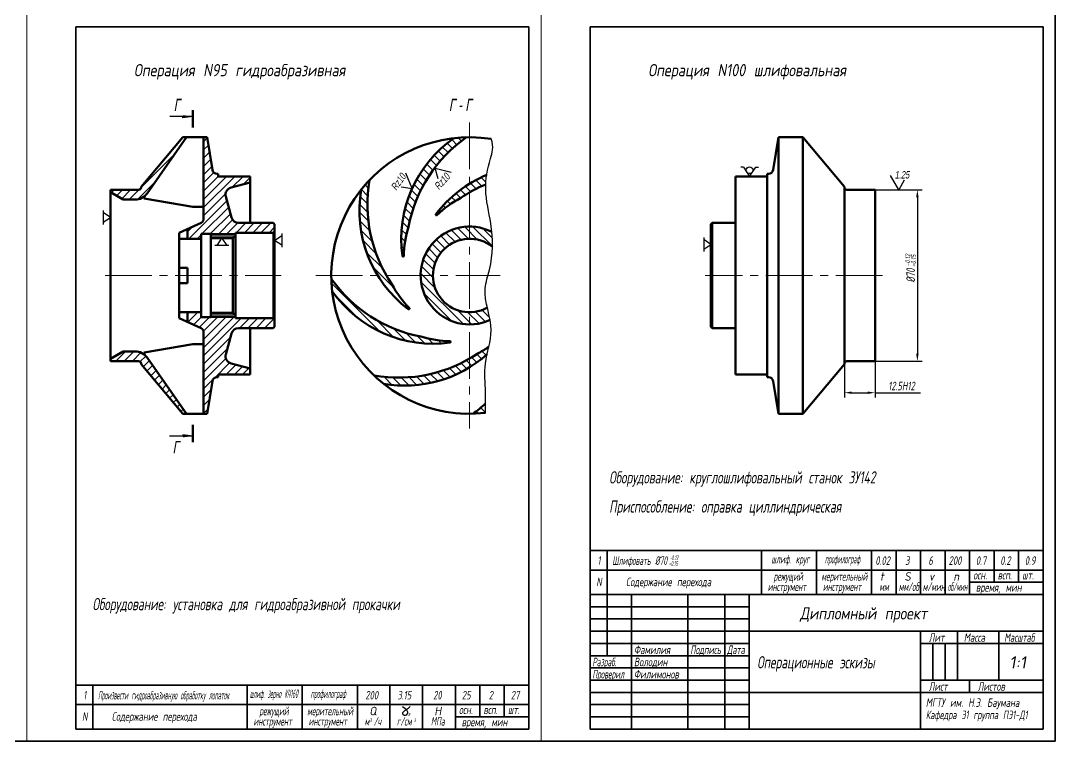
# Model space of a CAD drawing. Header units: millimetres. Extents: x 155 to 2756, y -275 to 1324.
# Drawn here: x 2333.1 to 2755.6, y 70.9 to 365.4 of the extents above; entities that cross this region are included whole.
import ezdxf

# ---------------------------------------------------------------- set-up
doc = ezdxf.new("R2010")
doc.units = ezdxf.units.MM
doc.header["$PDMODE"] = 35
doc.header["$PDSIZE"] = -30
doc.linetypes.add('CENTER2', pattern=[28.575, 19.05, -3.175, 3.175, -3.175])
doc.layers.get('0').update_dxf_attribs({"lineweight": 50})
for name, color, linetype, lineweight in [('1', 1, 'CENTER2', 20), ('Layer2', 152, 'Continuous', 25), ('Рамка', 52, 'Continuous', 35), ('Текст', 242, 'Continuous', 25)]:
    doc.layers.add(name, color=color, linetype=linetype, lineweight=lineweight)
doc.styles.add('3.5', font='txt.shx', dxfattribs={"width": 0.7, "oblique": 10, "height": 3.5})
doc.styles.add('5', font='txt.shx', dxfattribs={"width": 0.8, "oblique": 10, "height": 5})
doc.styles.add('ST_5', font='w_russin.shx', dxfattribs={"width": 0.7, "oblique": 10, "height": 5})
doc.dimstyles.new('1 STANDARD(1 1)', dxfattribs={"dimscale": 0, "dimtxt": 3.5, "dimasz": 3, "dimexe": 2, "dimexo": 0, "dimgap": 1, "dimtad": 1, "dimtoh": 1, "dimdec": 1, "dimzin": 9, "dimdsep": 46, "dimtxsty": '3.5', "dimcen": 2.5, "dimclrd": 256, "dimclre": 256, "dimclrt": 256, "dimaunit": 1, "dimadec": 0, "dimazin": 0, "dimtfac": 1, "dimtdec": 1, "dimtmove": 0, "dimatfit": 3, "dimfxl": 0, "dimtolj": 1, "dimtzin": 1, "dimarcsym": 0})

# ---------------------------------------------------------------- blocks, each defined once
blk = doc.blocks.new('*D120')
at = {"layer": 'Defpoints', "color": 0}
for p in [(2681.98, 296.27), (2681.98, 226.27), (2699.26, 226.27)]:
    blk.add_point(p, dxfattribs=at)
at = {"layer": 'Layer2', "lineweight": -2}
for p, q in [((2681.98, 296.27), (2701.26, 296.27)), ((2699.26, 293.27), (2699.26, 229.27)), ((2681.98, 226.27), (2701.26, 226.27))]:
    blk.add_line(p, q, dxfattribs=at)
at = {"layer": 'Layer2'}
for points in [[(2698.76, 293.27), (2699.76, 293.27), (2699.26, 296.27)], [(2698.76, 229.27), (2699.76, 229.27), (2699.26, 226.27)]]:
    blk.add_solid(points, dxfattribs=at)
at = {"layer": 'Layer2', "insert": (2696.51, 261.27), "char_height": 3.5, "attachment_point": 5, "rotation": 90, "style": '3.5'}
blk.add_mtext('\\A1;%%c70', dxfattribs=at)
blk = doc.blocks.new('*D153')
at = {"layer": 'Defpoints', "color": 0}
for p in [(2669.48, 225.03), (2681.98, 226.27), (2669.48, 213.37)]:
    blk.add_point(p, dxfattribs=at)
at = {"layer": 'Layer2', "lineweight": -2}
for p, q in [((2669.48, 225.03), (2669.48, 211.37)), ((2681.98, 226.27), (2681.98, 211.37)), ((2672.48, 213.37), (2678.98, 213.37)), ((2681.98, 213.37), (2700.56, 213.37))]:
    blk.add_line(p, q, dxfattribs=at)
at = {"layer": 'Layer2'}
for points in [[(2672.48, 213.87), (2672.48, 212.87), (2669.48, 213.37)], [(2678.98, 213.87), (2678.98, 212.87), (2681.98, 213.37)]]:
    blk.add_solid(points, dxfattribs=at)
at = {"layer": 'Layer2', "insert": (2692.77, 216.12), "char_height": 3.5, "attachment_point": 5, "style": '3.5'}
blk.add_mtext('\\A1;12.5H12', dxfattribs=at)

msp = doc.modelspace()

# ---------------------------------------------------------------- hatches: boundary and pattern name
at = {"layer": 'Layer2'}
h = msp.add_hatch(color=256, dxfattribs=at)
h.paths.add_polyline_path([(2403.41, 326.27), (2399.3, 326.27), (2399.3, 325.72)])
h.paths.add_polyline_path([(2403.41, 326.27), (2399.3, 326.82), (2399.3, 326.27)])
h = msp.add_hatch(dxfattribs=at)
h.set_pattern_fill('ANSI31', color=256, scale=0.75, style=0)
h.set_pattern_definition([(45, (-29.7885, -2e-13), (-1.683798, 1.683798), [])])
h.paths.add_polyline_path([(2379.77, 292.27, 0.244698), (2384.68, 294.83), (2400.74, 317.77), (2399.24, 317.77), (2382.24, 297.51), (2382.24, 297.27, -0.414214), (2381.24, 296.27), (2369.74, 296.27), (2369.74, 295.27), (2374.94, 292.27)])
h.paths.add_polyline_path([(2381.24, 226.27, -0.414214), (2382.24, 225.27), (2382.24, 225.03), (2399.24, 204.77), (2400.74, 204.77), (2384.68, 227.71, 0.244698), (2379.77, 230.27), (2374.94, 230.27), (2369.74, 227.27), (2369.74, 226.27)])
h.paths.add_polyline_path([(2419.15, 237.55, -0.339454), (2422.05, 239.77), (2436.24, 239.77), (2436.74, 240.27), (2436.74, 243.27), (2436.24, 243.77), (2420.74, 243.77), (2420.74, 244.32), (2410.74, 244.32), (2410.74, 244.27), (2406.74, 244.27), (2406.74, 246.27), (2401.24, 246.27), (2401.24, 242.2), (2406.8, 239.7, -0.295133), (2407.74, 238.24), (2407.74, 204.77), (2409.24, 204.77), (2411.35, 218.08, -0.368919), (2413.33, 219.77), (2413.74, 219.77), (2413.74, 220.77), (2426.74, 220.77), (2426.74, 223.27), (2418.99, 225.35, -0.414214), (2416.86, 229.02)])
h.paths.add_polyline_path([(2406.8, 282.85), (2401.24, 280.35), (2401.24, 276.27), (2406.74, 276.27), (2406.74, 278.27), (2410.74, 278.27), (2410.74, 278.22), (2420.74, 278.22), (2420.74, 278.77), (2436.24, 278.77), (2436.74, 279.27), (2436.74, 282.27), (2436.24, 282.77), (2422.05, 282.77, -0.339454), (2419.15, 284.99), (2416.86, 293.52, -0.414214), (2418.99, 297.19), (2426.74, 299.27), (2426.74, 301.77), (2413.74, 301.77), (2413.74, 302.77), (2413.33, 302.77, -0.368919), (2411.35, 304.46), (2409.24, 317.77), (2407.74, 317.77), (2407.74, 284.31, -0.295133)])
h = msp.add_hatch(dxfattribs=at)
h.set_pattern_fill('ANSI31', color=256, scale=0.75, angle=90, style=0)
h.set_pattern_definition([(135, (2474.1215, -2184.0372), (-1.683798, -1.683798), [])])
edge = h.paths.add_edge_path()
edge.add_arc((2516.41, 261.27), 56.5, 271.3388, 276.5828)
edge.add_spline(control_points=[(2522.88, 205.14), (2522.9, 206.4), (2522.92, 207.65), (2522.93, 208.9)], knot_values=[0, 0, 0, 0, 3.760251, 3.760251, 3.760251, 3.760251], degree=3, periodic=0)
edge.add_arc((2484.41, 252.26), 58, 305.0589, 311.6151, ccw=False)
h.paths.add_polyline_path([(2477.4, 220.4, 0.022885), (2481.3, 217, 0.182912), (2516.41, 223.76), (2516.41, 227.29, -0.176033)])
edge = h.paths.add_edge_path()
edge.add_spline(control_points=[(2523.57, 229.1), (2523.8, 230.12), (2524.04, 231.14), (2524.27, 232.15)], knot_values=[23.997047, 23.997047, 23.997047, 23.997047, 27.103903, 27.103903, 27.103903, 27.103903], degree=3, periodic=0)
edge.add_arc((2499.63, 267.76), 43.31, 298.0714, 304.6871, ccw=False)
edge.add_arc((2487.41, 277.53), 58, 299.9935, 304.192, ccw=False)
edge.add_line((2516.41, 227.29), (2516.41, 223.76))
edge.add_arc((2489.93, 266.76), 50.5, 301.621, 311.7708)
edge = h.paths.add_edge_path()
edge.add_spline(control_points=[(2524.75, 243.1), (2524.45, 244.78), (2524.03, 246.46), (2523.65, 248.13)], knot_values=[38.179531, 38.179531, 38.179531, 38.179531, 43.243297, 43.243297, 43.243297, 43.243297], degree=3, periodic=0)
edge.add_arc((2516.41, 261.27), 15, 270, 298.8581, ccw=False)
edge.add_line((2516.41, 246.27), (2516.41, 241.27))
edge.add_arc((2516.41, 261.27), 20, 270, 294.6644)
h.paths.add_polyline_path([(2501.41, 261.27), (2496.41, 261.27, 0.414214), (2516.41, 241.27), (2516.41, 246.27, -0.414214)])
h.paths.add_polyline_path([(2496.41, 261.27), (2501.41, 261.27, -0.414214), (2516.41, 276.27), (2516.41, 281.27, 0.414214)])
edge = h.paths.add_edge_path()
edge.add_spline(control_points=[(2525.74, 273.01), (2525.77, 275.03), (2525.68, 277.06), (2525.47, 279.1)], knot_values=[68.836534, 68.836534, 68.836534, 68.836534, 75.071664, 75.071664, 75.071664, 75.071664], degree=3, periodic=0)
edge.add_arc((2516.41, 261.27), 20, 63.0506, 90)
edge.add_line((2516.41, 281.27), (2516.41, 276.27))
edge.add_arc((2516.41, 261.27), 15, 51.5269, 90, ccw=False)
edge = h.paths.add_edge_path()
edge.add_line((2516.41, 298.78), (2516.41, 295.25))
edge.add_arc((2545.4, 245.02), 58, 112.7162, 119.9935, ccw=False)
edge.add_spline(control_points=[(2523, 298.52), (2523.06, 299.8), (2523.18, 301.07), (2523.38, 302.36)], knot_values=[94.730457, 94.730457, 94.730457, 94.730457, 98.632418, 98.632418, 98.632418, 98.632418], degree=3, periodic=0)
edge.add_arc((2542.88, 255.78), 50.5, 112.7169, 121.621)
h.paths.add_polyline_path([(2516.41, 295.25), (2516.41, 298.78, 0.092614), (2502.67, 286.32, 0.807683), (2503.05, 285.88, -0.070047), (2512.81, 292.99, -0.018322)])
h.paths.add_polyline_path([(2515.09, 317.76, 0.022885), (2509.93, 317.4, 0.280273), (2488.98, 269.27, 0.807683), (2489.56, 269.23, -0.070047), (2491.43, 281.16, -0.194983)])
h.paths.add_polyline_path([(2475.53, 300.28, 0.022885), (2472.14, 296.38, 0.182912), (2478.89, 261.27), (2482.43, 261.27, -0.176033)])
h.paths.add_polyline_path([(2484.69, 257.67, -0.018322), (2482.43, 261.27), (2478.89, 261.27, 0.092614), (2491.35, 247.53, 0.807683), (2491.8, 247.91, -0.070047)])
h.paths.add_polyline_path([(2459.92, 259.95, 0.022885), (2460.28, 254.79, 0.280273), (2508.41, 233.84, 0.807683), (2508.45, 234.43, -0.070047), (2496.52, 236.3, -0.194983)])
h = msp.add_hatch(color=256, dxfattribs=at)
h.paths.add_polyline_path([(2403.41, 195.65), (2399.3, 195.65), (2399.3, 196.2)])
h.paths.add_polyline_path([(2403.41, 195.65), (2399.3, 195.1), (2399.3, 195.65)])

# ---------------------------------------------------------------- linework, layer by layer
for p, q in [((2403.41, 328.81), (2403.41, 321.7)), ((2399.24, 317.77), (2382.24, 297.51)), ((2400.74, 317.77), (2384.68, 294.83)), ((2409.24, 317.77), (2399.24, 317.77)), ((2407.74, 317.77), (2407.74, 284.31)), ((2409.24, 317.77), (2411.35, 304.46)), ((2642.48, 317.77), (2640.37, 304.46)), ((2642.48, 317.77), (2642.48, 261.27)), ((2642.48, 317.77), (2652.48, 317.77)), ((2652.48, 317.77), (2652.48, 261.27)), ((2652.48, 317.77), (2669.48, 297.51)), ((2413.74, 302.77), (2413.33, 302.77)), ((2413.74, 301.77), (2413.74, 302.77)), ((2426.74, 301.77), (2413.74, 301.77)), ((2426.74, 282.77), (2426.74, 301.77)), ((2624.98, 261.27), (2624.98, 301.77)), ((2624.98, 301.77), (2637.98, 301.77)), ((2637.98, 261.27), (2637.98, 302.77)), ((2637.98, 302.77), (2638.4, 302.77)), ((2369.74, 296.27), (2381.24, 296.27)), ((2369.74, 261.27), (2369.74, 296.27)), ((2382.24, 297.27), (2382.24, 297.51)), ((2426.74, 299.27), (2418.99, 297.19)), ((2669.48, 297.51), (2669.48, 261.27)), ((2681.98, 261.27), (2681.98, 296.27)), ((2369.74, 295.27), (2374.94, 292.27)), ((2379.77, 292.27), (2374.94, 292.27)), ((2383.56, 293.62), (2383.56, 292.77)), ((2383.56, 292.77), (2403.41, 289.27)), ((2419.15, 284.99), (2416.86, 293.52)), ((2407.74, 289.27), (2403.41, 289.27)), ((2406.8, 282.85), (2397.74, 278.77)), ((2401.24, 276.27), (2401.24, 280.35)), ((2436.24, 282.77), (2422.05, 282.77)), ((2436.24, 282.77), (2436.74, 282.27)), ((2436.24, 278.77), (2436.74, 279.27)), ((2436.74, 282.27), (2436.74, 261.27)), ((2615.48, 282.77), (2614.98, 282.27)), ((2614.98, 282.27), (2614.98, 261.27)), ((2615.48, 282.77), (2615.48, 261.27)), ((2615.48, 282.77), (2624.98, 282.77)), ((2397.74, 261.27), (2397.74, 278.77)), ((2397.74, 276.27), (2406.74, 276.27)), ((2406.74, 261.27), (2406.74, 278.27)), ((2406.74, 278.27), (2410.74, 278.27)), ((2410.74, 261.27), (2410.74, 278.27)), ((2410.74, 278.22), (2420.74, 278.22)), ((2410.74, 276.52), (2419.74, 276.52)), ((2419.74, 276.52), (2420.74, 277.52)), ((2419.74, 276.52), (2419.74, 261.27)), ((2420.74, 278.77), (2420.74, 261.27)), ((2436.24, 278.77), (2420.74, 278.77)), ((2401.24, 264.37), (2397.74, 264.37)), ((2401.24, 261.27), (2401.24, 264.37)), ((2369.74, 261.27), (2369.74, 226.27)), ((2397.74, 261.27), (2397.74, 243.77)), ((2401.24, 258.17), (2397.74, 258.17)), ((2401.24, 261.27), (2401.24, 258.17)), ((2406.74, 261.27), (2406.74, 244.27)), ((2410.74, 261.27), (2410.74, 244.27)), ((2419.74, 246.02), (2419.74, 261.27)), ((2420.74, 243.77), (2420.74, 261.27)), ((2436.74, 240.27), (2436.74, 261.27)), ((2614.98, 240.27), (2614.98, 261.27)), ((2615.48, 239.77), (2615.48, 261.27)), ((2624.98, 261.27), (2624.98, 220.77)), ((2637.98, 261.27), (2637.98, 219.77)), ((2642.48, 204.77), (2642.48, 261.27)), ((2652.48, 204.77), (2652.48, 261.27)), ((2669.48, 225.03), (2669.48, 261.27)), ((2681.98, 261.27), (2681.98, 226.27)), ((2397.74, 246.27), (2406.74, 246.27)), ((2401.24, 246.27), (2401.24, 242.2)), ((2410.74, 246.02), (2419.74, 246.02)), ((2419.74, 246.02), (2420.74, 245.02)), ((2406.8, 239.7), (2397.74, 243.77)), ((2406.74, 244.27), (2410.74, 244.27)), ((2410.74, 244.32), (2420.74, 244.32)), ((2436.24, 243.77), (2420.74, 243.77)), ((2436.24, 243.77), (2436.74, 243.27)), ((2407.74, 204.77), (2407.74, 238.24)), ((2419.15, 237.55), (2416.86, 229.02)), ((2436.24, 239.77), (2422.05, 239.77)), ((2426.74, 239.77), (2426.74, 220.77)), ((2436.24, 239.77), (2436.74, 240.27)), ((2615.48, 239.77), (2614.98, 240.27)), ((2615.48, 239.77), (2624.98, 239.77)), ((2383.56, 229.77), (2403.41, 233.27)), ((2407.74, 233.27), (2403.41, 233.27)), ((2369.74, 227.27), (2374.94, 230.27)), ((2379.77, 230.27), (2374.94, 230.27)), ((2383.56, 228.92), (2383.56, 229.77)), ((2369.74, 226.27), (2381.24, 226.27)), ((2382.24, 225.27), (2382.24, 225.03)), ((2399.24, 204.77), (2382.24, 225.03)), ((2400.74, 204.77), (2384.68, 227.71)), ((2426.74, 223.27), (2418.99, 225.35)), ((2652.48, 204.77), (2669.48, 225.03)), ((2413.74, 219.77), (2413.33, 219.77)), ((2413.74, 220.77), (2413.74, 219.77)), ((2426.74, 220.77), (2413.74, 220.77)), ((2624.98, 220.77), (2637.98, 220.77)), ((2637.98, 219.77), (2638.4, 219.77)), ((2409.24, 204.77), (2411.35, 218.08)), ((2642.48, 204.77), (2640.37, 218.08)), ((2409.24, 204.77), (2399.24, 204.77)), ((2642.48, 204.77), (2652.48, 204.77)), ((2403.41, 193.11), (2403.41, 200.22))]:
    msp.add_line(p, q)
at = {"color": 1}
for p, q in [((2681.98, 296.27), (2670.48, 296.27)), ((2681.98, 226.27), (2670.48, 226.27))]:
    msp.add_line(p, q, dxfattribs=at)
for centre, radius, start, end in [((2516.41, 261.27), 56.5, 81.0901, 276.5828), ((2539.01, 276.11), 50.5, 125.1591, 187.7862), ((2548.4, 270.28), 58, 125.0589, 169.192), ((2413.33, 304.77), 2, 189, 270), ((2638.4, 304.77), 2, 270, 351), ((2532.66, 290.27), 58, 170.0589, 214.192), ((2542.88, 255.78), 50.5, 112.7169, 142.7862), ((2381.24, 297.27), 1, 270, 0), ((2419.76, 294.29), 3, 105, 195), ((2521.9, 287.75), 50.5, 170.1591, 232.7862), ((2545.4, 245.02), 58, 112.7162, 124.192), ((2670.48, 297.27), 1, 180, 270), ((2379.77, 298.27), 6, 270, 325), ((2533.19, 254.78), 43.31, 118.0714, 134.0987), ((2406.14, 284.31), 1.6, 294.2277, 0), ((2422.05, 285.77), 3, 195, 270), ((2502.91, 286.14), 0.3, 142.7862, 298.495), ((2532.86, 268.54), 43.31, 163.0714, 179.0987), ((2516.41, 261.27), 20, 63.0506, 294.6644), ((2516.41, 261.27), 15, 51.5269, 298.8581), ((2489.27, 269.31), 0.3, 187.7862, 343.495), ((2507.4, 293.27), 58, 215.0589, 259.192), ((2501.57, 283.87), 50.5, 215.1591, 277.7862), ((2522.9, 278.05), 43.31, 208.0714, 224.0987), ((2491.54, 247.77), 0.3, 232.7862, 28.495), ((2406.14, 238.24), 1.6, 0, 65.7723), ((2422.05, 236.77), 3, 90, 165), ((2509.13, 277.73), 43.31, 253.0714, 269.0987), ((2508.37, 234.14), 0.3, 277.7862, 73.495), ((2379.77, 224.27), 6, 35, 90), ((2419.76, 228.25), 3, 165, 255), ((2487.41, 277.53), 58, 260.0589, 304.192), ((2489.93, 266.76), 50.5, 260.1591, 311.7708), ((2499.63, 267.76), 43.31, 298.0714, 304.6871), ((2381.24, 225.27), 1, 0, 90), ((2670.48, 225.27), 1, 90, 180), ((2413.33, 217.77), 2, 90, 171), ((2638.4, 217.77), 2, 9, 90), ((2484.41, 252.26), 58, 305.0589, 311.6151)]:
    msp.add_arc(centre, radius, start, end)
at = {"layer": '1'}
for p, q in [((2516.41, 323.82), (2516.41, 198.72)), ((2410.32, 277.37), (2421.15, 277.37)), ((2367.61, 261.27), (2439.48, 261.27)), ((2453.6, 261.27), (2528.83, 261.27)), ((2685, 261.27), (2612.61, 261.27)), ((2410.32, 245.17), (2421.15, 245.17))]:
    msp.add_line(p, q, dxfattribs=at)
at = {"layer": 'Layer2', "lineweight": 0}
for p, q in [((2335.58, 664.91), (2335.58, 70.91)), ((2545.58, 664.91), (2545.58, 70.91))]:
    msp.add_line(p, q, dxfattribs=at)
at = {"layer": 'Layer2'}
for p, q in [((2403.41, 326.27), (2394.05, 326.27)), ((2399.3, 325.72), (2399.3, 326.27)), ((2403.41, 326.27), (2399.3, 325.72)), ((2503.58, 300.76), (2502.3, 305.16)), ((2502.3, 305.16), (2508.85, 303.56)), ((2628.21, 305.55), (2627.13, 305.55)), ((2628.21, 305.55), (2630.73, 301.77)), ((2630.73, 301.77), (2633.26, 305.55)), ((2633.26, 305.55), (2634.33, 305.55)), ((2492.98, 296.89), (2490.39, 303.12)), ((2691.62, 296.27), (2688.25, 302.12)), ((2693.92, 300.24), (2691.62, 296.27)), ((2488.43, 297.48), (2492.98, 296.89)), ((2366.81, 287.82), (2366.81, 282.15)), ((2369.74, 284.99), (2366.81, 286.95)), ((2366.81, 283.03), (2369.74, 284.99)), ((2413.29, 273.59), (2415.24, 276.52)), ((2415.24, 276.52), (2417.2, 273.59)), ((2436.24, 243.77), (2436.24, 278.77)), ((2436.74, 275.63), (2439.68, 277.58)), ((2439.68, 273.67), (2436.74, 275.63)), ((2439.68, 278.46), (2439.68, 272.79)), ((2612.05, 276.8), (2612.05, 271.13)), ((2614.98, 273.96), (2612.05, 275.92)), ((2418.08, 273.59), (2412.41, 273.59)), ((2612.05, 272), (2614.98, 273.96)), ((2403.41, 195.65), (2393.81, 195.65)), ((2403.41, 195.65), (2399.3, 196.2)), ((2399.3, 196.2), (2399.3, 195.65))]:
    msp.add_line(p, q, dxfattribs=at)
for centre, radius in [((2630.73, 304.3), 1.4), ((2486.49, 251.74), 8.038873388460929e-14)]:
    msp.add_circle(centre, radius, dxfattribs=at)
msp.add_open_spline([(2522.88, 205.14), (2522.93, 207.92), (2523.03, 214.65), (2521.94, 226.03), (2527.44, 239.98), (2521, 253.04), (2526.13, 267.31), (2525.97, 280.7), (2522.04, 296.06), (2524.02, 306.8), (2526.47, 313.69), (2525.16, 317.09)], degree=3, knots=[0, 0, 0, 0, 8.337404, 20.209947, 33.938217, 51.215936, 59.143229, 78.542433, 92.667321, 105.305829, 111.700518, 111.700518, 111.700518, 111.700518], dxfattribs=at)
at = {"layer": 'Рамка'}
for p, q in [((2755.58, 664.91), (2755.58, 70.91)), ((2355.58, 362.91), (2355.58, 75.91)), ((2540.58, 362.91), (2355.58, 362.91)), ((2540.58, 75.91), (2540.58, 362.91)), ((2565.58, 362.91), (2565.58, 75.91)), ((2750.58, 362.91), (2565.58, 362.91)), ((2750.58, 75.91), (2750.58, 362.91)), ((2565.58, 148.91), (2750.58, 148.91)), ((2572.58, 130.91), (2572.58, 148.91)), ((2635.58, 130.91), (2635.58, 148.91)), ((2658.08, 130.91), (2658.08, 148.91)), ((2680.58, 130.91), (2680.58, 148.91)), ((2690.58, 130.91), (2690.58, 148.91)), ((2700.58, 130.91), (2700.58, 148.91)), ((2710.58, 130.91), (2710.58, 148.91)), ((2720.58, 130.91), (2720.58, 148.91)), ((2730.58, 135.91), (2730.58, 148.91)), ((2740.58, 135.91), (2740.58, 148.91)), ((2565.58, 140.91), (2750.58, 140.91)), ((2750.58, 135.91), (2720.58, 135.91)), ((2565.58, 130.91), (2750.58, 130.91)), ((2572.58, 130.91), (2572.58, 105.91)), ((2582.58, 130.91), (2582.58, 75.91)), ((2605.58, 130.91), (2605.58, 75.91)), ((2620.58, 130.91), (2620.58, 75.91)), ((2630.58, 130.91), (2630.58, 75.91)), ((2565.58, 125.91), (2630.58, 125.91)), ((2565.58, 120.91), (2630.58, 120.91)), ((2565.58, 115.91), (2750.58, 115.91)), ((2700.58, 115.91), (2700.58, 75.91)), ((2715.58, 115.91), (2715.58, 95.91)), ((2732.58, 115.91), (2732.58, 95.91)), ((2565.58, 110.91), (2630.58, 110.91)), ((2700.58, 110.91), (2750.58, 110.91)), ((2705.58, 110.91), (2705.58, 95.91)), ((2710.58, 110.91), (2710.58, 95.91)), ((2565.58, 105.91), (2630.58, 105.91)), ((2565.58, 100.91), (2630.58, 100.91)), ((2355.58, 93.91), (2540.58, 93.91)), ((2362.58, 75.91), (2362.58, 93.91)), ((2425.58, 75.91), (2425.58, 93.91)), ((2448.08, 75.91), (2448.08, 93.91)), ((2470.58, 75.91), (2470.58, 93.91)), ((2483.88, 75.91), (2483.88, 93.91)), ((2497.18, 75.91), (2497.18, 93.91)), ((2510.58, 75.91), (2510.58, 93.91)), ((2520.58, 80.91), (2520.58, 93.91)), ((2530.58, 80.91), (2530.58, 93.91)), ((2565.58, 95.91), (2630.58, 95.91)), ((2700.58, 95.91), (2750.58, 95.91)), ((2720.58, 95.91), (2720.58, 90.91)), ((2565.58, 90.91), (2750.58, 90.91)), ((2355.58, 85.91), (2540.58, 85.91)), ((2565.58, 85.91), (2630.58, 85.91)), ((2540.58, 80.91), (2510.58, 80.91)), ((2565.58, 80.91), (2630.58, 80.91)), ((2355.58, 75.91), (2540.58, 75.91)), ((2565.58, 75.91), (2750.58, 75.91)), ((2755.58, 70.91), (1915.58, 70.91))]:
    msp.add_line(p, q, dxfattribs=at)
at = {"layer": 'Текст'}
msp.add_spline([(2489.02, 85.07), (2491.03, 82.28), (2489.73, 81.45), (2489.07, 82.11), (2489.64, 83.23), (2491.39, 84.43), (2492.07, 85.12)], degree=3, dxfattribs=at)

# ---------------------------------------------------------------- texts
at = {"layer": 'Layer2', "style": 'ST_5', "oblique": 10, "width": 0.7}
for s, height, p in [('Г', 5, (2395.58, 328.47)), ('Г - Г', 5, (2507.96, 328.47)), ('1.25', 3, (2690.01, 300.91)), ('Г', 5, (2395.13, 188.62))]:
    msp.add_text(s, height=height, dxfattribs=at).set_placement(p)
at = {"layer": 'Layer2', "oblique": 10, "width": 0.7}
for s, height, rotation, style, p in [('Rz10', 3, 54.4628, 'ST_5', (2486.48, 295.79)), ('Rz10', 3, 47.9777, 'ST_5', (2503.89, 296.08)), ('-0.12', 2, 90, '3.5', (2696.32, 265.07)), ('-0.15', 2, 90, '3.5', (2698.69, 264.77))]:
    msp.add_text(s, height=height, rotation=rotation, dxfattribs=dict(at, style=style)).set_placement(p)
at = {"layer": 'Текст', "oblique": 10}
for s, height, style, width, p in [('Операция N95 гидроабразивная ', 5, '5', 0.8, (2379.33, 342.69)), ('Операция N100 шлифовальная', 5, '5', 0.8, (2589.33, 342.69)), ('Оборудование: круглошлифовальный станок 3У142', 5, '5', 0.65, (2573.41, 176.27)), ('Приспособление: оправка циллиндрическая', 5, '5', 0.65, (2573.41, 164.36)), ('1', 3.5, '3.5', 0.7, (2568.59, 143.01)), ('Шлифовать %%c70', 3.5, '3.5', 0.5, (2574.68, 143.01)), ('-0.15', 2, '3.5', 0.5, (2597.78, 142.57)), ('-0.12', 2, '3.5', 0.5, (2598.09, 144.94)), ('шлиф. круг', 3.5, '3.5', 0.5, (2639.64, 143.62)), ('профилограф', 3.5, '3.5', 0.4, (2661.49, 143.63)), ('0.02', 3.5, '3.5', 0.7, (2682.11, 143.01)), ('3', 3.5, '3.5', 0.7, (2694.27, 143.01)), ('6', 3.5, '3.5', 0.7, (2703.74, 143.01)), ('200', 3.5, '3.5', 0.7, (2712.02, 143.01)), ('0.7', 3.5, '3.5', 0.7, (2723.12, 143.01)), ('0.2', 3.5, '3.5', 0.7, (2733.12, 143.01)), ('0.9', 3.5, '3.5', 0.7, (2743.12, 143.01)), ('режущий', 3.5, '3.5', 0.5, (2640.53, 136.54)), ('мерительный', 3.5, '3.5', 0.5, (2660.07, 136.54)), ('t', 3.5, '3.5', 0.9, (2683.99, 136.54)), ('S', 3.5, '3.5', 0.9, (2693.99, 136.54)), ('осн.', 3.5, '3.5', 0.7, (2722.06, 137.06)), ('всп.', 3.5, '3.5', 0.7, (2732.06, 137.06)), ('шт.', 3.5, '3.5', 0.7, (2742.06, 137.06)), ('N', 3.5, '3.5', 0.7, (2568.14, 134.31)), ('Содержание перехода', 3.5, '3.5', 0.7, (2580.28, 134.31)), ('мм/об', 3.5, '3.5', 0.5, (2691.65, 132.36)), ('м/мин', 3.5, '3.5', 0.5, (2701.43, 132.36)), ('v', 3.5, '3.5', 0.9, (2703.99, 136.54)), ('об/мин', 3.5, '3.5', 0.4, (2711.65, 132.36)), ('n', 3.5, '3.5', 0.9, (2713.99, 136.54)), ('инструмент', 3.5, '3.5', 0.5, (2638.15, 132.36)), ('инструмент', 3.5, '3.5', 0.5, (2660.65, 132.36)), ('мм', 3.5, '3.5', 0.5, (2683.72, 132.36)), ('время, мин', 3.5, '3.5', 0.7, (2723.15, 132.06)), ('Оборудование: установка для гидроабразивной прокачки', 5, '5', 0.65, (2362.41, 124.49)), ('Дипломный проект', 5, '5', 0.8, (2651.33, 120.71)), ('Лит', 3.5, '3.5', 0.7, (2703.9, 111.58)), ('Масса', 3.5, '3.5', 0.7, (2718.23, 111.58)), ('Масштаб', 3.5, '3.5', 0.6, (2734.72, 111.58)), ('Фамилия', 3.5, '3.5', 0.7, (2583.53, 106.58)), ('Подпись', 3.5, '3.5', 0.55, (2606.53, 106.58)), ('Дата', 3.5, '3.5', 0.55, (2621.53, 106.58)), ('Операционные эскизы', 5, '5', 0.65, (2633.84, 100.72)), ('Разраб.', 3.5, '3.5', 0.5, (2566.53, 101.58)), ('Володин', 3.5, '3.5', 0.7, (2583.53, 101.58)), ('Проверил', 3.5, '3.5', 0.5, (2566.53, 96.58)), ('Филимонов', 3.5, '3.5', 0.7, (2583.53, 96.58)), ('Лист', 3.5, '3.5', 0.7, (2703.9, 91.58)), ('Листов', 3.5, '3.5', 0.7, (2723.9, 91.58)), ('1', 3.5, '3.5', 0.7, (2358.59, 88.01)), ('Произвести гидроабразивную обработку лопаток', 3.5, '3.5', 0.39, (2364.68, 88.01)), ('шлиф. зерно КЧ160', 3.5, '3.5', 0.37, (2426.64, 88.62)), ('профилограф', 3.5, '3.5', 0.4, (2451.49, 88.63)), ('200', 3.5, '3.5', 0.7, (2473.82, 88.01)), ('3.15', 3.5, '3.5', 0.7, (2486.9, 88.01)), ('20', 3.5, '3.5', 0.7, (2501.52, 88.01)), ('25', 3.5, '3.5', 0.7, (2513.22, 88.01)), ('2', 3.5, '3.5', 0.7, (2524.22, 88.01)), ('27', 3.5, '3.5', 0.7, (2533.22, 88.01)), ('режущий', 3.5, '3.5', 0.5, (2430.53, 81.54)), ('мерительный', 3.5, '3.5', 0.5, (2450.07, 81.54)), ('Q', 3.5, '3.5', 0.9, (2475.47, 81.54)), ('Н', 3.5, '3.5', 0.9, (2501.99, 81.54)), ('осн.', 3.5, '3.5', 0.7, (2512.06, 82.06)), ('всп.', 3.5, '3.5', 0.7, (2522.06, 82.06)), ('шт.', 3.5, '3.5', 0.7, (2532.06, 82.06)), ('МГТУ им. Н.Э. Баумана ', 3.5, '3.5', 0.7, (2702.71, 84.98)), ('N', 3.5, '3.5', 0.7, (2358.14, 79.31)), ('Содержание перехода', 3.5, '3.5', 0.7, (2370.28, 79.31)), ('м /ч', 3.5, '3.5', 0.5, (2473.51, 77.36)), ('3', 1.5, '3.5', 0.7, (2475.52, 78.78)), ('г/см', 3.5, '3.5', 0.5, (2486.71, 77.36)), ('а', 1.5, '3.5', 0.7, (2491.25, 81.36)), ('3', 1.5, '3.5', 0.7, (2493.54, 78.78)), ('МПа', 3.5, '3.5', 0.5, (2500.59, 77.36)), ('Кафедра Э1 группа ПЭ1-Д1', 3.5, '3.5', 0.55, (2702.71, 79.98)), ('инструмент', 3.5, '3.5', 0.5, (2428.15, 77.36)), ('инструмент', 3.5, '3.5', 0.5, (2450.65, 77.36)), ('время, мин', 3.5, '3.5', 0.7, (2513.15, 77.06))]:
    msp.add_text(s, height=height, dxfattribs=dict(at, style=style, width=width)).set_placement(p)
at = {"layer": 'Текст', "style": '5', "oblique": 10}
msp.add_text('1:1', height=5, dxfattribs=at).set_placement((2736.82, 100.68))

# ---------------------------------------------------------------- dimensions: what is measured, and where the dimension line sits
at = {"layer": 'Layer2'}
dim = msp.add_linear_dim(base=(2699.26, 226.27), p1=(2681.98, 296.27), p2=(2681.98, 226.27), angle=90, text='%%c<>', dimstyle='1 STANDARD(1 1)', override={"dimscale": 1}, dxfattribs=at)
dim.commit()
dim.dimension.update_dxf_attribs({"geometry": '*D120', "text_midpoint": (2699.26, 261.27), "dimtype": 160})
dim = msp.add_linear_dim(base=(2669.48, 213.37), p1=(2681.98, 226.27), p2=(2669.48, 225.03), text='<>H12', dimstyle='1 STANDARD(1 1)', override={"dimscale": 1}, dxfattribs=at)
dim.commit()
dim.dimension.update_dxf_attribs({"geometry": '*D153', "text_midpoint": (2692.77, 213.37), "dimtype": 160})

doc.saveas('drawing.dxf')
